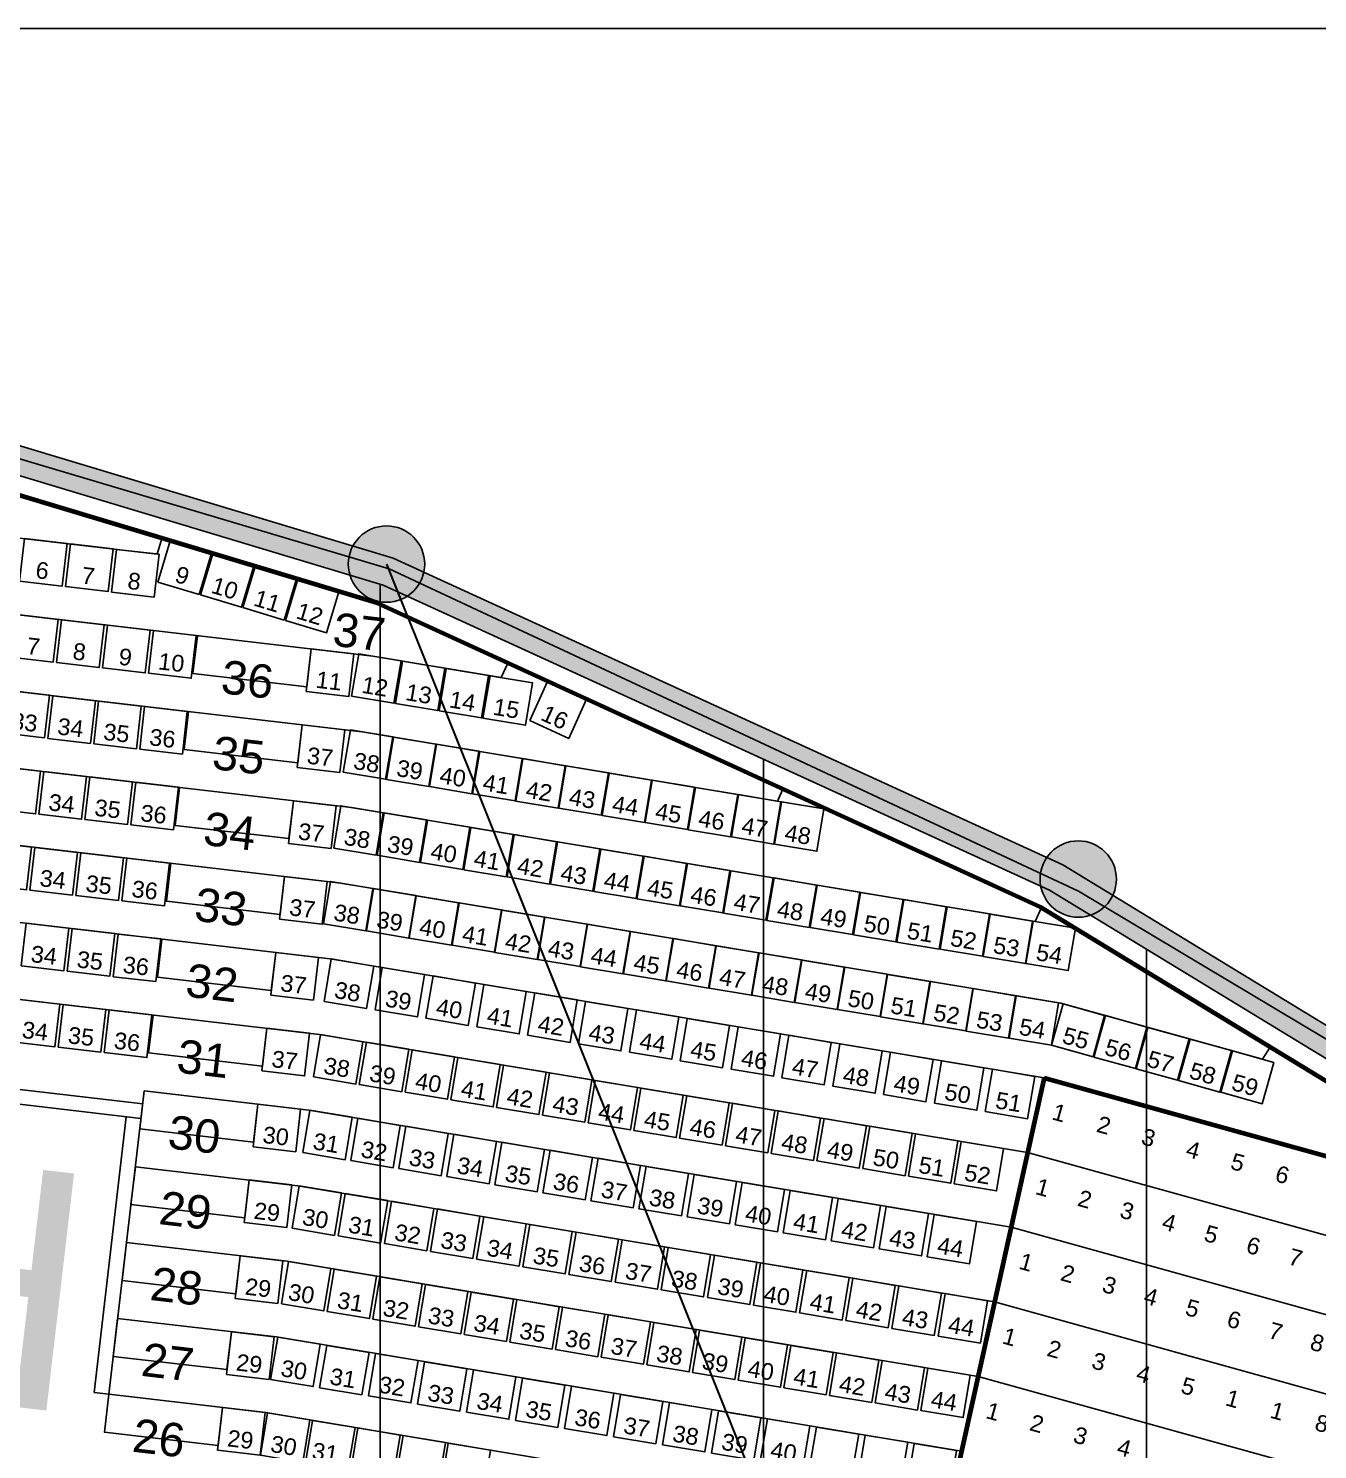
# Model space of a CAD drawing. Header units: millimetres. Extents: x -76108 to 202332, y 27411 to 140378.
# Drawn here: x 133137 to 146641, y 125492 to 140378 of the extents above; entities that cross this region are included whole.
import ezdxf
from ezdxf.enums import TextEntityAlignment as Align

# ---------------------------------------------------------------- set-up
doc = ezdxf.new("R2010")
doc.units = ezdxf.units.MM
doc.header["$LTSCALE"] = 100
doc.layers.get('0').update_dxf_attribs({"linetype": 'CONTINUOUS'})
for name, color, linetype in [('_insida yttervägg arena', 6, 'CONTINUOUS'), ('A-3312-EA-', 7, 'CONTINUOUS'), ('A-3312-FYLL', 7, 'CONTINUOUS'), ('A-3320-EA-', 3, 'CONTINUOUS'), ('A-3320-FYLL', 3, 'CONTINUOUS'), ('G-STOLAR_TELE_2', 3, 'CONTINUOUS'), ('H-RADER', 252, 'CONTINUOUS'), ('H-RADNUMMER', 4, 'CONTINUOUS'), ('H-STOLAR', 1, 'CONTINUOUS'), ('H-STOLNUMMER', 7, 'CONTINUOUS'), ('H-TRAPPA', 254, 'CONTINUOUS'), ('J-RADER', 252, 'CONTINUOUS'), ('J-STOLNUMMER', 7, 'CONTINUOUS'), ('LINOR_HÄNG', 40, 'CONTINUOUS'), ('SEKTIONS_NR', 4, 'CONTINUOUS')]:
    doc.layers.add(name, color=color, linetype=linetype)
doc.layers.add('SEKTIONER', color=4, linetype='CONTINUOUS', lineweight=70)
doc.layers.add('SIDEDROP', color=7, linetype='CONTINUOUS', lineweight=30)
doc.styles.add('ARIAL', font='arial.ttf')

# ---------------------------------------------------------------- blocks, each defined once
blk = doc.blocks.new('*U45')
at = {"layer": 'G-STOLAR_TELE_2'}
blk.add_circle((0, 0), 400, dxfattribs=at)
blk = doc.blocks.new('*U46')
at = {"layer": 'G-STOLAR_TELE_2'}
blk.add_circle((0, 0), 400, dxfattribs=at)

msp = doc.modelspace()

# ---------------------------------------------------------------- hatches: boundary and pattern name
at = {"layer": 'A-3312-FYLL'}
msp.add_hatch(color=256, dxfattribs=at).paths.add_polyline_path([(122475.6, 138108.9), (118752.6, 138108.9), (115029.6, 138108.9), (107672.7, 136974.1), (100547, 134829), (93531.7, 131615.3), (86845.2, 127542.4), (80332, 122511.2), (76121.3, 118536.8), (76355.9, 118345.7), (80475.7, 122234.3), (87014.8, 127294.4), (93672.7, 131349.9), (100653.2, 134547.7), (107739.1, 136680.8), (107924.6, 136709.4), (115052.6, 137808.9), (118752.6, 137808.9), (122452.6, 137808.9), (129766.1, 136680.8), (136852, 134547.7), (143832.5, 131349.9), (150490.4, 127294.4), (157029.5, 122234.3), (161149.3, 118345.7), (161383.9, 118536.8), (157173.2, 122511.2), (150660, 127542.4), (143973.5, 131615.3), (136958.2, 134829), (129832.5, 136974.1)])
at = {"layer": 'A-3320-FYLL'}
for points in [[(137287.4, 134767, 1), (136487.4, 134767, 1)], [(144533.9, 131467.7, 1), (143733.9, 131467.7, 1)]]:
    msp.add_hatch(color=256, dxfattribs=at).paths.add_polyline_path(points)

# ---------------------------------------------------------------- linework, layer by layer
at = {"color": 9}
msp.add_lwpolyline([(42980, 27411), (202332, 27411), (202332, 140378), (42980, 140378)], close=True, dxfattribs=at)
at = {"layer": '_insida yttervägg arena', "color": 9}
msp.add_lwpolyline([(74557, 113491), (77541.2, 117380.2), (76272.7, 118453.5), (80813.5, 122711.6), (86959.7, 127411.5), (93832, 131612.2), (100713.1, 134688.2), (107535.6, 136865.9), (114968.5, 137946.5), (122659.7, 137967.8), (130049.6, 136760.8), (136914.6, 134715.8), (144135, 131340.6), (150884.1, 127310.9)], dxfattribs=at)
at = {"layer": 'A-3312-EA-'}
for p, q in [((129832.5, 136974.1), (136958.2, 134829)), ((136852, 134547.7), (129766.1, 136680.8)), ((136958.2, 134829), (143973.5, 131615.3)), ((143832.5, 131349.9), (136852, 134547.7)), ((143973.5, 131615.3), (150660.7, 127541.9)), ((150490.4, 127294.4), (143832.5, 131349.9))]:
    msp.add_line(p, q, dxfattribs=at)
at = {"layer": 'H-RADER'}
for p, q in [((129721.8, 136485.2), (136781.2, 134360.1)), ((134483.6, 134871.8), (129830.7, 135415.1)), ((134483.6, 134871.8), (134533.2, 135036.8)), ((136746.1, 133802.2), (129759.8, 134617.9)), ((136633.8, 133009.9), (129688.8, 133820.8)), ((136521.5, 132217.5), (129617.8, 133023.6)), ((140982.6, 132284.3), (136633.8, 133009.9)), ((136409.2, 131425.2), (129546.9, 132226.5)), ((136296.9, 130632.9), (129475.9, 131429.3)), ((143747.7, 131168.8), (150377.3, 127129.1)), ((136184.6, 129840.6), (129404.9, 130632.2)), ((148496.3, 128075.5), (143776.7, 129384.9)), ((136072.4, 129048.2), (134349.4, 129249.4)), ((143430.2, 127820.6), (136072.4, 129048.2)), ((135960.1, 128255.9), (134256.6, 128454.8)), ((135847.8, 127463.6), (134163.8, 127660.2)), ((135735.5, 126671.3), (134071.1, 126865.6)), ((142910.4, 125474.2), (135735.5, 126671.3)), ((135623.2, 125878.9), (133978.3, 126071)), ((142737.2, 124692), (135623.2, 125878.9))]:
    msp.add_line(p, q, dxfattribs=at)
at = {"layer": 'H-RADER', "color": 9}
for p, q in [((136781.2, 134360.1), (143747.7, 131168.8)), ((138089.9, 133578), (136746.1, 133802.2)), ((138089.9, 133578), (138159, 133729)), ((140982.6, 132284.3), (141039.9, 132409.2)), ((143680.9, 131023), (136521.5, 132217.5)), ((143949.9, 130167.1), (136409.2, 131425.2)), ((143680.9, 131023), (143747.7, 131168.8)), ((143776.7, 129384.9), (136296.9, 130632.9)), ((146064.5, 129580.4), (143949.9, 130167.1)), ((143603.4, 128602.8), (136184.6, 129840.6)), ((146064.5, 129580.4), (146142.6, 129708.6)), ((143256.9, 127038.5), (135960.1, 128255.9)), ((143083.7, 126256.3), (135847.8, 127463.6))]:
    msp.add_line(p, q, dxfattribs=at)
at = {"layer": 'H-STOLAR'}
for points in [[(133042.3, 134587), (133489.3, 134534.8), (133541.4, 134981.8), (133094.5, 135034)], [(133524, 134530.8), (133971, 134478.6), (134023.2, 134925.6), (133576.2, 134977.7)], [(134005.7, 134474.5), (134452.7, 134422.3), (134504.9, 134869.3), (134057.9, 134921.5)], [(134493.2, 134579), (134924.1, 134449.2), (135053.8, 134880.1), (134622.9, 135009.9)], [(134938.4, 134444.9), (135369.3, 134315.2), (135499, 134746.1), (135068.1, 134875.8)], [(135383.7, 134310.9), (135814.6, 134181.2), (135944.3, 134612.1), (135513.4, 134741.8)], [(135828.9, 134176.8), (136259.8, 134047.1), (136389.6, 134478), (135958.7, 134607.7)], [(132949.5, 133792.4), (133396.5, 133740.2), (133448.7, 134187.2), (133001.7, 134239.4)], [(133431.2, 133736.2), (133878.2, 133684), (133930.4, 134131), (133483.4, 134183.1)], [(133913, 133679.9), (134359.9, 133627.7), (134412.1, 134074.7), (133965.2, 134126.9)], [(134394.7, 133623.7), (134841.7, 133571.5), (134893.8, 134018.5), (134446.9, 134070.6)], [(136045.8, 133430.9), (136492.8, 133378.7), (136545, 133825.7), (136098, 133877.9)], [(136522.2, 133383.3), (136966, 133309.3), (137040.1, 133753.1), (136596.2, 133827.2)], [(136980.8, 133306.8), (137424.7, 133232.7), (137498.7, 133676.6), (137054.9, 133750.7)], [(137439.5, 133230.3), (137883.3, 133156.2), (137957.4, 133600.1), (137513.5, 133674.1)], [(137898.1, 133153.7), (138342, 133079.7), (138416.1, 133523.6), (137972.2, 133597.6)], [(138387.7, 133129.2), (138796.9, 132941.8), (138984.3, 133350.9), (138575.2, 133538.3)], [(132856.7, 132997.8), (133303.7, 132945.6), (133355.9, 133392.6), (132908.9, 133444.8)], [(133338.5, 132941.6), (133785.4, 132889.4), (133837.6, 133336.4), (133390.6, 133388.5)], [(133820.2, 132885.3), (134267.1, 132833.1), (134319.3, 133280.1), (133872.4, 133332.3)], [(134301.9, 132829.1), (134748.9, 132776.9), (134801.1, 133223.9), (134354.1, 133276)], [(135953, 132636.3), (136400, 132584.1), (136452.2, 133031.1), (136005.2, 133083.3)], [(136434.7, 132586.9), (136878.6, 132512.8), (136952.6, 132956.7), (136508.8, 133030.7)], [(136886.5, 132511.5), (137330.3, 132437.4), (137404.4, 132881.3), (136960.5, 132955.3)], [(137338.2, 132436.1), (137782.1, 132362.1), (137856.2, 132805.9), (137412.3, 132880)], [(137790, 132360.7), (138233.9, 132286.7), (138307.9, 132730.5), (137864, 132804.6)], [(132763.9, 132203.2), (133210.9, 132151), (133263.1, 132598), (132816.1, 132650.2)], [(138241.7, 132285.4), (138685.6, 132211.3), (138759.7, 132655.2), (138315.8, 132729.2)], [(133245.7, 132147), (133692.6, 132094.8), (133744.8, 132541.8), (133297.9, 132593.9)], [(133727.4, 132090.7), (134174.4, 132038.5), (134226.6, 132485.5), (133779.6, 132537.7)], [(139145.3, 132134.6), (139589.1, 132060.6), (139663.2, 132504.4), (139219.3, 132578.5)], [(139597, 132059.2), (140040.9, 131985.2), (140114.9, 132429.1), (139671.1, 132503.1)], [(134209.1, 132034.5), (134656.1, 131982.3), (134708.3, 132429.3), (134261.3, 132481.4)], [(140048.8, 131983.9), (140492.6, 131909.8), (140566.7, 132353.7), (140122.8, 132427.7)], [(140500.5, 131908.5), (140944.4, 131834.4), (141018.4, 132278.3), (140574.6, 132352.4)], [(135860.2, 131841.7), (136307.2, 131789.5), (136359.4, 132236.5), (135912.4, 132288.7)], [(136335.5, 131792.3), (136779.4, 131718.3), (136853.4, 132162.2), (136409.6, 132236.2)], [(140952.3, 131833.1), (141396.1, 131759.1), (141470.2, 132202.9), (141026.3, 132277)], [(136789.2, 131716.6), (137233.1, 131642.6), (137307.2, 132086.5), (136863.3, 132160.5)], [(137243, 131640.9), (137686.8, 131566.9), (137760.9, 132010.8), (137317, 132084.8)], [(137696.7, 131565.2), (138140.6, 131491.2), (138214.6, 131935), (137770.8, 132009.1)], [(138150.4, 131489.5), (138594.3, 131415.5), (138668.3, 131859.3), (138224.5, 131933.4)], [(132671.2, 131408.6), (133118.1, 131356.4), (133170.3, 131803.4), (132723.4, 131855.6)], [(133152.9, 131352.4), (133599.9, 131300.2), (133652, 131747.2), (133205.1, 131799.3)], [(133634.6, 131296.1), (134081.6, 131243.9), (134133.8, 131690.9), (133686.8, 131743.1)], [(139057.9, 131338.1), (139501.8, 131264.1), (139575.8, 131707.9), (139131.9, 131782)], [(134116.3, 131239.9), (134563.3, 131187.7), (134615.5, 131634.7), (134168.5, 131686.8)], [(139511.6, 131262.4), (139955.5, 131188.4), (140029.5, 131632.2), (139585.7, 131706.3)], [(139965.3, 131186.7), (140409.2, 131112.7), (140483.3, 131556.5), (140039.4, 131630.6)], [(135767.5, 131047.1), (136214.4, 130994.9), (136266.6, 131441.9), (135819.6, 131494.1)], [(140419.1, 131111), (140862.9, 131037), (140937, 131480.8), (140493.1, 131554.9)], [(140872.8, 131035.3), (141316.7, 130961.3), (141390.7, 131405.1), (140946.9, 131479.2)], [(136227.8, 130999.2), (136671.7, 130925.2), (136745.8, 131369.1), (136301.9, 131443.1)], [(136676.6, 130924.4), (137120.5, 130850.3), (137194.6, 131294.2), (136750.7, 131368.2)], [(141326.5, 130959.6), (141770.4, 130885.6), (141844.4, 131329.4), (141400.6, 131403.5)], [(141780.3, 130883.9), (142224.1, 130809.9), (142298.2, 131253.7), (141854.3, 131327.8)], [(137125.4, 130849.5), (137569.3, 130775.4), (137643.4, 131219.3), (137199.5, 131293.4)], [(137574.2, 130774.6), (138018.1, 130700.6), (138092.2, 131144.4), (137648.3, 131218.5)], [(142234, 130808.2), (142677.8, 130734.2), (142751.9, 131178), (142308, 131252.1)], [(142687.7, 130732.5), (143131.6, 130658.5), (143205.6, 131102.3), (142761.8, 131176.4)], [(133060.1, 130557.8), (133507.1, 130505.6), (133559.3, 130952.5), (133112.3, 131004.7)], [(138023, 130699.7), (138466.9, 130625.7), (138541, 131069.5), (138097.1, 131143.6)], [(138471.8, 130624.9), (138915.7, 130550.8), (138989.8, 130994.7), (138545.9, 131068.7)], [(143137.4, 130657.5), (143581.2, 130583.5), (143655.3, 131027.3), (143211.4, 131101.4)], [(133541.8, 130501.5), (133988.8, 130449.3), (134041, 130896.3), (133594, 130948.5)], [(134023.6, 130445.3), (134470.5, 130393.1), (134522.7, 130840.1), (134075.8, 130892.2)], [(138920.6, 130550), (139364.5, 130475.9), (139438.5, 130919.8), (138994.7, 130993.8)], [(139369.4, 130475.1), (139813.3, 130401), (139887.3, 130844.9), (139443.5, 130919)], [(139818.2, 130400.2), (140262.1, 130326.2), (140336.1, 130770), (139892.3, 130844.1)], [(140267, 130325.3), (140710.9, 130251.3), (140784.9, 130695.2), (140341.1, 130769.2)], [(135674.7, 130252.5), (136121.6, 130200.3), (136173.8, 130647.3), (135726.9, 130699.4)], [(136235.6, 130186.9), (136679.4, 130112.8), (136753.5, 130556.7), (136309.6, 130630.8)], [(140715.8, 130250.5), (141159.7, 130176.4), (141233.7, 130620.3), (140789.9, 130694.3)], [(141164.6, 130175.6), (141608.5, 130101.5), (141682.5, 130545.4), (141238.7, 130619.5)], [(136768.2, 130098), (137212.1, 130024), (137286.1, 130467.8), (136842.3, 130541.9)], [(137300.9, 130009.2), (137744.7, 129935.1), (137818.8, 130379), (137374.9, 130453)], [(141613.4, 130100.7), (142057.3, 130026.7), (142131.3, 130470.5), (141687.5, 130544.6)], [(142062.2, 130025.8), (142506.1, 129951.8), (142580.1, 130395.6), (142136.3, 130469.7)], [(137833.5, 129920.3), (138277.4, 129846.2), (138351.4, 130290.1), (137907.5, 130364.2)], [(138366.1, 129831.4), (138810, 129757.4), (138884, 130201.2), (138440.2, 130275.3)], [(142511, 129951), (142954.9, 129876.9), (143028.9, 130320.8), (142585.1, 130394.8)], [(142959.8, 129876.1), (143403.7, 129802), (143477.7, 130245.9), (143033.9, 130319.9)], [(132967.3, 129763.2), (133414.3, 129711), (133466.5, 130157.9), (133019.5, 130210.1)], [(133449.1, 129706.9), (133896, 129654.7), (133948.2, 130101.7), (133501.2, 130153.9)], [(138898.8, 129742.6), (139342.6, 129668.5), (139416.7, 130112.4), (138972.8, 130186.4)], [(143408.6, 129801.2), (143852.5, 129727.1), (143926.5, 130171), (143482.6, 130245.1)], [(133930.8, 129650.7), (134377.7, 129598.5), (134429.9, 130045.5), (133983, 130097.6)], [(139431.4, 129653.7), (139875.3, 129579.6), (139949.3, 130023.5), (139505.5, 130097.6)], [(139964, 129564.8), (140407.9, 129490.8), (140482, 129934.6), (140038.1, 130008.7)], [(135581.9, 129457.9), (136028.9, 129405.7), (136081, 129852.7), (135634.1, 129904.8)], [(136123.3, 129394.6), (136567.2, 129320.5), (136641.2, 129764.4), (136197.3, 129838.4)], [(140496.7, 129476), (140940.5, 129401.9), (141014.6, 129845.8), (140570.7, 129919.8)], [(141029.3, 129387.1), (141473.2, 129313), (141547.2, 129756.9), (141103.4, 129831)], [(136602.7, 129314.6), (137046.5, 129240.5), (137120.6, 129684.4), (136676.7, 129758.5)], [(137082, 129234.6), (137525.9, 129160.6), (137600, 129604.4), (137156.1, 129678.5)], [(141562, 129298.2), (142005.8, 129224.2), (142079.9, 129668), (141636, 129742.1)], [(145628, 129234.5), (146061.6, 129114.2), (146181.9, 129547.8), (145748.3, 129668.1)], [(137561.4, 129154.6), (138005.3, 129080.6), (138079.3, 129524.4), (137635.5, 129598.5)], [(138040.8, 129074.7), (138484.7, 129000.6), (138558.7, 129444.5), (138114.8, 129518.5)], [(142094.6, 129209.4), (142538.5, 129135.3), (142612.5, 129579.2), (142168.6, 129653.2)], [(142627.2, 129120.5), (143071.1, 129046.4), (143145.1, 129490.3), (142701.3, 129564.4)], [(138520.2, 128994.7), (138964, 128920.6), (139038.1, 129364.5), (138594.2, 129438.5)], [(143159.9, 129031.6), (143603.7, 128957.6), (143677.8, 129401.4), (143233.9, 129475.5)], [(138999.5, 128914.7), (139443.4, 128840.6), (139517.5, 129284.5), (139073.6, 129358.6)], [(139478.9, 128834.7), (139922.8, 128760.7), (139996.8, 129204.5), (139553, 129278.6)], [(135489.1, 128663.3), (135936.1, 128611.1), (135988.3, 129058.1), (135541.3, 129110.2)], [(139958.3, 128754.7), (140402.1, 128680.7), (140476.2, 129124.5), (140032.3, 129198.6)], [(140437.7, 128674.8), (140881.5, 128600.7), (140955.6, 129044.6), (140511.7, 129118.6)], [(136011, 128602.3), (136454.9, 128528.2), (136528.9, 128972.1), (136085.1, 129046.1)], [(136514.1, 128518.3), (136957.9, 128444.3), (137032, 128888.1), (136588.1, 128962.2)], [(140917, 128594.8), (141360.9, 128520.7), (141434.9, 128964.6), (140991.1, 129038.6)], [(141396.4, 128514.8), (141840.3, 128440.7), (141914.3, 128884.6), (141470.5, 128958.7)], [(137017.1, 128434.4), (137461, 128360.3), (137535, 128804.2), (137091.2, 128878.3)], [(137520.1, 128350.5), (137964, 128276.4), (138038.1, 128720.3), (137594.2, 128794.3)], [(141875.8, 128434.8), (142319.6, 128360.8), (142393.7, 128804.6), (141949.8, 128878.7)], [(142355.2, 128354.8), (142799, 128280.8), (142873.1, 128724.6), (142429.2, 128798.7)], [(138023.2, 128266.5), (138467.1, 128192.5), (138541.1, 128636.3), (138097.2, 128710.4)], [(138526.2, 128182.6), (138970.1, 128108.6), (139044.2, 128552.4), (138600.3, 128626.5)], [(142834.5, 128274.9), (143278.4, 128200.8), (143352.4, 128644.7), (142908.6, 128718.7)], [(139029.3, 128098.7), (139473.1, 128024.6), (139547.2, 128468.5), (139103.3, 128542.5)], [(139532.3, 128014.7), (139976.2, 127940.7), (140050.3, 128384.6), (139606.4, 128458.6)], [(140035.4, 127930.8), (140479.2, 127856.8), (140553.3, 128300.6), (140109.4, 128374.7)], [(135396.3, 127868.7), (135843.3, 127816.5), (135895.5, 128263.5), (135448.5, 128315.6)], [(135898.7, 127809.9), (136342.6, 127735.9), (136416.6, 128179.7), (135972.8, 128253.8)], [(136382, 127729.3), (136825.9, 127655.2), (136900, 128099.1), (136456.1, 128173.2)], [(140538.4, 127846.9), (140982.3, 127772.8), (141056.3, 128216.7), (140612.5, 128290.8)], [(141041.5, 127763), (141485.3, 127688.9), (141559.4, 128132.8), (141115.5, 128206.8)], [(136865.4, 127648.7), (137309.2, 127574.6), (137383.3, 128018.5), (136939.4, 128092.5)], [(141544.5, 127679), (141988.4, 127605), (142062.4, 128048.8), (141618.6, 128122.9)], [(142047.6, 127595.1), (142491.4, 127521), (142565.5, 127964.9), (142121.6, 128039)], [(137348.7, 127568), (137792.5, 127494), (137866.6, 127937.8), (137422.7, 128011.9)], [(137832, 127487.4), (138275.9, 127413.3), (138349.9, 127857.2), (137906.1, 127931.2)], [(142550.6, 127511.2), (142994.5, 127437.1), (143068.5, 127881), (142624.7, 127955)], [(138315.3, 127406.7), (138759.2, 127332.7), (138833.2, 127776.5), (138389.4, 127850.6)], [(138798.6, 127326.1), (139242.5, 127252), (139316.6, 127695.9), (138872.7, 127770)], [(139282, 127245.5), (139725.8, 127171.4), (139799.9, 127615.3), (139356, 127689.3)], [(139765.3, 127164.8), (140209.1, 127090.8), (140283.2, 127534.6), (139839.3, 127608.7)], [(135303.5, 127074.1), (135750.5, 127021.9), (135802.7, 127468.9), (135355.7, 127521)], [(135786.4, 127017.6), (136230.3, 126943.6), (136304.4, 127387.4), (135860.5, 127461.5)], [(140248.6, 127084.2), (140692.5, 127010.1), (140766.5, 127454), (140322.6, 127528.1)], [(140731.9, 127003.5), (141175.8, 126929.5), (141249.8, 127373.4), (140806, 127447.4)], [(136264.8, 126937.8), (136708.7, 126863.7), (136782.7, 127307.6), (136338.9, 127381.7)], [(136743.2, 126858), (137187.1, 126783.9), (137261.1, 127227.8), (136817.3, 127301.8)], [(141215.2, 126922.9), (141659.1, 126848.9), (141733.2, 127292.7), (141289.3, 127366.8)], [(141698.6, 126842.3), (142142.4, 126768.2), (142216.5, 127212.1), (141772.6, 127286.1)], [(137221.6, 126778.2), (137665.5, 126704.1), (137739.5, 127148), (137295.7, 127222)], [(137700, 126698.3), (138143.8, 126624.3), (138217.9, 127068.2), (137774, 127142.2)], [(142181.9, 126761.6), (142625.7, 126687.6), (142699.8, 127131.4), (142255.9, 127205.5)], [(138178.4, 126618.5), (138622.2, 126544.5), (138696.3, 126988.3), (138252.4, 127062.4)], [(138656.8, 126538.7), (139100.6, 126464.7), (139174.7, 126908.5), (138730.8, 126982.6)], [(142665.2, 126681), (143109.1, 126606.9), (143183.1, 127050.8), (142739.2, 127124.9)], [(139135.1, 126458.9), (139579, 126384.8), (139653.1, 126828.7), (139209.2, 126902.8)], [(135210.8, 126279.5), (135657.7, 126227.3), (135709.9, 126674.3), (135263, 126726.4)], [(139613.5, 126379.1), (140057.4, 126305), (140131.5, 126748.9), (139687.6, 126822.9)], [(140091.9, 126299.3), (140535.8, 126225.2), (140609.8, 126669.1), (140166, 126743.1)], [(135674.1, 126225.3), (136118, 126151.2), (136192.1, 126595.1), (135748.2, 126669.1)], [(136187.1, 126139.7), (136630.9, 126065.7), (136705, 126509.5), (136261.1, 126583.6)], [(140570.3, 126219.5), (141014.2, 126145.4), (141088.2, 126589.3), (140644.4, 126663.3)], [(141048.7, 126139.6), (141492.6, 126065.6), (141566.6, 126509.4), (141122.8, 126583.5)], [(136700, 126054.1), (137143.8, 125980.1), (137217.9, 126423.9), (136774, 126498)], [(137212.9, 125968.6), (137656.7, 125894.5), (137730.8, 126338.4), (137286.9, 126412.4)], [(141527.1, 126059.8), (141970.9, 125985.8), (142045, 126429.6), (141601.1, 126503.7)], [(142005.5, 125980), (142449.3, 125906), (142523.4, 126349.8), (142079.5, 126423.9)], [(137725.8, 125883), (138169.7, 125808.9), (138243.7, 126252.8), (137799.8, 126326.8)], [(138238.7, 125797.4), (138682.6, 125723.4), (138756.6, 126167.2), (138312.8, 126241.3)], [(142483.9, 125900.2), (142927.7, 125826.1), (143001.8, 126270), (142557.9, 126344.1)], [(138751.6, 125711.8), (139195.5, 125637.8), (139269.5, 126081.6), (138825.7, 126155.7)], [(139264.5, 125626.3), (139708.4, 125552.2), (139782.4, 125996.1), (139338.6, 126070.1)], [(139777.4, 125540.7), (140221.3, 125466.6), (140295.4, 125910.5), (139851.5, 125984.5)], [(135118, 125484.9), (135564.9, 125432.7), (135617.1, 125879.7), (135170.2, 125931.8)], [(135566.5, 125432.2), (136010.3, 125358.1), (136084.4, 125802), (135640.5, 125876.1)], [(136039.9, 125353.2), (136483.8, 125279.1), (136557.9, 125723), (136114, 125797.1)], [(140290.3, 125455.1), (140734.2, 125381), (140808.3, 125824.9), (140364.4, 125899)], [(140803.3, 125369.5), (141247.1, 125295.5), (141321.2, 125739.3), (140877.3, 125813.4)], [(136513.4, 125274.2), (136957.3, 125200.1), (137031.3, 125644), (136587.4, 125718.1)], [(141316.2, 125284), (141760, 125209.9), (141834.1, 125653.8), (141390.2, 125727.8)], [(141829.1, 125198.4), (142272.9, 125124.3), (142347, 125568.2), (141903.1, 125642.2)], [(136986.8, 125195.2), (137430.7, 125121.2), (137504.8, 125565), (137060.9, 125639.1)], [(137460.3, 125116.2), (137904.2, 125042.2), (137978.2, 125486), (137534.4, 125560.1)], [(142342, 125112.8), (142785.8, 125038.7), (142859.9, 125482.6), (142416, 125556.7)]]:
    msp.add_lwpolyline(points, close=True, dxfattribs=at)
at = {"layer": 'H-STOLAR', "color": 9}
for points in [[(138693.5, 132210), (139137.4, 132135.9), (139211.4, 132579.8), (138767.6, 132653.9)], [(138604.2, 131413.8), (139048, 131339.8), (139122.1, 131783.6), (138678.2, 131857.7)], [(143585.8, 130582.7), (144029.7, 130508.6), (144103.7, 130952.5), (143659.9, 131026.6)], [(143855, 129726.4), (144288.6, 129606.1), (144408.9, 130039.8), (143975.3, 130160.1)], [(144298.2, 129603.5), (144731.9, 129483.2), (144852.2, 129916.8), (144418.6, 130037.1)], [(144741.5, 129480.5), (145175.1, 129360.2), (145295.4, 129793.8), (144861.8, 129914.1)], [(145184.8, 129357.5), (145618.4, 129237.2), (145738.7, 129670.8), (145305.1, 129791.1)]]:
    msp.add_lwpolyline(points, close=True, dxfattribs=at)
at = {"layer": 'H-TRAPPA'}
for p, q in [((134333.6, 129114.2), (130971.8, 129506.7)), ((134315.6, 128960.2), (130953.8, 129352.7)), ((134349.4, 129249.4), (133978.3, 126071)), ((134161.7, 128978.2), (133824.3, 126089)), ((133978.3, 126071), (133824.3, 126089))]:
    msp.add_line(p, q, dxfattribs=at)
for points in [[(136098, 133877.9), (136051.6, 133480.6), (134859.7, 133619.7), (134906.1, 134017)], [(136005.2, 133083.3), (135958.8, 132686), (134766.9, 132825.1), (134813.3, 133222.4)], [(135912.4, 132288.7), (135866, 131891.4), (134674.1, 132030.5), (134720.5, 132427.8)], [(135819.6, 131494.1), (135773.3, 131096.8), (134581.4, 131235.9), (134627.7, 131633.2)], [(135726.9, 130699.4), (135680.5, 130302.1), (134488.6, 130441.3), (134535, 130838.6)], [(135634.1, 129904.8), (135587.7, 129507.5), (134395.8, 129646.7), (134442.2, 130044)], [(135541.3, 129110.2), (135494.9, 128712.9), (134303, 128852.1), (134349.4, 129249.4)], [(135448.5, 128315.6), (135402.1, 127918.3), (134210.2, 128057.5), (134256.6, 128454.8)], [(135355.7, 127521), (135309.3, 127123.7), (134117.4, 127262.9), (134163.8, 127660.2)], [(135263, 126726.4), (135216.6, 126329.1), (134024.7, 126468.3), (134071.1, 126865.6)], [(135170.2, 125931.8), (135123.8, 125534.5), (133931.9, 125673.7), (133978.3, 126071)]]:
    msp.add_lwpolyline(points, dxfattribs=at)
at = {"layer": 'J-RADER'}
for p, q in [((150546.9, 126676.4), (143603.4, 128602.8)), ((150283.9, 125919.1), (143430.2, 127820.6)), ((150020.8, 125161.9), (143256.9, 127038.5)), ((149757.8, 124404.7), (143083.7, 126256.3))]:
    msp.add_line(p, q, dxfattribs=at)
at = {"layer": 'LINOR_HÄNG'}
for p, q in [((136820.1, 134557.3), (136820.1, 33642.7)), ((140835.1, 132723), (140835.1, 35477)), ((144850.1, 130730.1), (144850.1, 37469.9))]:
    msp.add_line(p, q, dxfattribs=at)
at = {"layer": 'SEKTIONER', "color": 9}
msp.add_line((143776.7, 129384.9), (138990.8, 107777.9), dxfattribs=at)
at = {"layer": 'SEKTIONER'}
msp.add_line((143776.7, 129384.9), (149097.3, 127908.8), dxfattribs=at)
msp.add_lwpolyline([(160992.9, 118218.3), (156933.6, 122049.8), (150377.3, 127129.1), (143738.6, 131173), (136781.2, 134360.1), (129721.8, 136485.2), (129659.1, 136494.9)], dxfattribs=at)
at = {"layer": 'SIDEDROP'}
msp.add_line((136887.4, 134767), (167303.6, 58868.5), dxfattribs=at)

# ---------------------------------------------------------------- block references
at = {"layer": 'A-3320-EA-'}
for name, p in [('*U45', (136887.4, 134767)), ('*U46', (144133.9, 131467.7))]:
    msp.add_blockref(name, p, dxfattribs=at)

# ---------------------------------------------------------------- texts
at = {"layer": 'H-RADNUMMER', "style": 'ARIAL'}
for s, p in [('37', (136312, 133914.2)), ('36', (135141.6, 133417.1)), ('35', (135048.9, 132622.5)), ('34', (134956.1, 131827.9)), ('33', (134863.3, 131033.3)), ('32', (134770.5, 130238.7)), ('31', (134677.7, 129444.1)), ('30', (134585, 128649.5)), ('29', (134492.2, 127854.9)), ('28', (134399.4, 127060.3)), ('27', (134306.6, 126265.7)), ('26', (134213.8, 125471.1))]:
    msp.add_text(s, height=350, rotation=353.34001, dxfattribs=at).set_placement(p)
at = {"layer": 'H-STOLNUMMER', "style": 'ARIAL'}
for s, rotation, p in [('6', 353.34001, (133265.8, 134560.9)), ('7', 353.34001, (133747.5, 134504.7)), ('9', 343.24634, (134708.6, 134514.1)), ('8', 353.34001, (134229.2, 134448.4)), ('10', 343.24634, (135153.9, 134380.1)), ('11', 343.24634, (135599.1, 134246)), ('12', 343.24634, (136044.4, 134112)), ('7', 353.34001, (133173, 133766.3)), ('8', 353.34001, (133654.7, 133710.1)), ('9', 353.34001, (134136.4, 133653.8)), ('10', 353.34001, (134618.2, 133597.6)), ('11', 353.34001, (136269.3, 133404.8)), ('12', 350.52788, (136744.1, 133346.3)), ('13', 350.52788, (137202.8, 133269.8)), ('14', 350.52788, (137661.4, 133193.2)), ('15', 350.52788, (138120.1, 133116.7)), ('16', 335.38778, (138592.3, 133035.5)), ('33', 353.34001, (133080.2, 132971.7)), ('34', 353.34001, (133561.9, 132915.5)), ('35', 353.34001, (134043.7, 132859.2)), ('36', 353.34001, (134525.4, 132803)), ('37', 353.34001, (136176.5, 132610.2)), ('38', 350.52788, (136656.7, 132549.8)), ('39', 350.52788, (137108.4, 132474.5)), ('40', 350.52788, (137560.2, 132399.1)), ('41', 350.52788, (138011.9, 132323.7)), ('34', 353.34001, (133469.2, 132120.9)), ('42', 350.52788, (138463.7, 132248.3)), ('43', 350.52788, (138915.4, 132173)), ('35', 353.34001, (133950.9, 132064.6)), ('36', 353.34001, (134432.6, 132008.4)), ('44', 350.52788, (139367.2, 132097.6)), ('45', 350.52788, (139818.9, 132022.2)), ('37', 353.34001, (136083.7, 131815.6)), ('46', 350.52788, (140270.7, 131946.8)), ('47', 350.52788, (140722.5, 131871.5)), ('38', 350.52788, (136557.4, 131755.3)), ('39', 350.52788, (137011.2, 131679.6)), ('48', 350.52788, (141174.2, 131796.1)), ('40', 350.52788, (137464.9, 131603.9)), ('41', 350.52788, (137918.6, 131528.2)), ('42', 350.52788, (138372.4, 131452.5)), ('43', 350.52788, (138826.1, 131376.8)), ('34', 353.34001, (133376.4, 131326.3)), ('35', 353.34001, (133858.1, 131270)), ('36', 353.34001, (134339.8, 131213.8)), ('44', 350.52788, (139279.8, 131301.1)), ('45', 350.52788, (139733.5, 131225.4)), ('46', 350.52788, (140187.3, 131149.7)), ('47', 350.52788, (140641, 131074)), ('37', 353.34001, (135990.9, 131021)), ('38', 350.52788, (136449.8, 130962.2)), ('48', 350.52788, (141094.7, 130998.3)), ('49', 350.52788, (141548.5, 130922.6)), ('39', 350.52788, (136898.6, 130887.3)), ('40', 350.52788, (137347.4, 130812.5)), ('50', 350.52788, (142002.2, 130846.9)), ('51', 350.52788, (142455.9, 130771.2)), ('41', 350.52788, (137796.2, 130737.6)), ('42', 350.52788, (138245, 130662.7)), ('52', 350.52788, (142909.6, 130695.5)), ('53', 350.52788, (143359.3, 130620.5)), ('34', 353.34001, (133283.6, 130531.7)), ('35', 353.34001, (133765.3, 130475.4)), ('43', 350.52788, (138693.8, 130587.8)), ('44', 350.52788, (139142.6, 130513)), ('36', 353.34001, (134247, 130419.2)), ('45', 350.52788, (139591.4, 130438.1)), ('46', 350.52788, (140040.2, 130363.2)), ('37', 353.34001, (135898.2, 130226.4)), ('47', 350.52788, (140488.9, 130288.3)), ('48', 350.52788, (140937.7, 130213.4)), ('38', 350.52788, (136457.5, 130149.9)), ('39', 350.52788, (136990.1, 130061)), ('49', 350.52788, (141386.5, 130138.6)), ('50', 350.52788, (141835.3, 130063.7)), ('40', 350.52788, (137522.8, 129972.1)), ('41', 350.52788, (138055.4, 129883.3)), ('51', 350.52788, (142284.1, 129988.8)), ('52', 350.52788, (142732.9, 129913.9)), ('34', 353.34001, (133190.8, 129737.1)), ('42', 350.52788, (138588.1, 129794.4)), ('53', 350.52788, (143181.7, 129839)), ('54', 350.52788, (143630.5, 129764.2)), ('35', 353.34001, (133672.5, 129680.8)), ('36', 353.34001, (134154.3, 129624.6)), ('43', 350.52788, (139120.7, 129705.5)), ('44', 350.52788, (139653.3, 129616.7)), ('37', 353.34001, (135805.4, 129431.8)), ('45', 350.52788, (140186, 129527.8)), ('46', 350.52788, (140718.6, 129438.9)), ('38', 350.52788, (136345.2, 129357.6)), ('39', 350.52788, (136824.6, 129277.6)), ('47', 350.52788, (141251.2, 129350.1)), ('40', 350.52788, (137304, 129197.6)), ('48', 350.52788, (141783.9, 129261.2)), ('49', 350.52788, (142316.5, 129172.3)), ('41', 350.52788, (137783.3, 129117.6)), ('42', 350.52788, (138262.7, 129037.6)), ('50', 350.52788, (142849.2, 129083.5)), ('51', 350.52788, (143381.8, 128994.6)), ('43', 350.52788, (138742.1, 128957.7)), ('44', 350.52788, (139221.5, 128877.7)), ('45', 350.52788, (139700.8, 128797.7)), ('46', 350.52788, (140180.2, 128717.7)), ('30', 353.34001, (135712.6, 128637.2)), ('31', 350.52788, (136232.9, 128565.2)), ('47', 350.52788, (140659.6, 128637.7)), ('48', 350.52788, (141139, 128557.8)), ('32', 350.52788, (136736, 128481.3)), ('33', 350.52788, (137239, 128397.4)), ('49', 350.52788, (141618.3, 128477.8)), ('50', 350.52788, (142097.7, 128397.8)), ('34', 350.52788, (137742.1, 128313.4)), ('35', 350.52788, (138245.1, 128229.5)), ('51', 350.52788, (142577.1, 128317.8)), ('52', 350.52788, (143056.5, 128237.8)), ('36', 350.52788, (138748.2, 128145.6)), ('37', 350.52788, (139251.2, 128061.6)), ('38', 350.52788, (139754.3, 127977.7)), ('29', 353.34001, (135619.8, 127842.6)), ('39', 350.52788, (140257.3, 127893.8)), ('40', 350.52788, (140760.4, 127809.9)), ('30', 350.52788, (136120.7, 127772.9)), ('31', 350.52788, (136604, 127692.3)), ('41', 350.52788, (141263.4, 127725.9)), ('42', 350.52788, (141766.5, 127642)), ('32', 350.52788, (137087.3, 127611.6)), ('33', 350.52788, (137570.6, 127531)), ('43', 350.52788, (142269.5, 127558.1)), ('34', 350.52788, (138053.9, 127450.3)), ('35', 350.52788, (138537.2, 127369.7)), ('44', 350.52788, (142772.5, 127474.1)), ('36', 350.52788, (139020.6, 127289.1)), ('37', 350.52788, (139503.9, 127208.4)), ('29', 353.34001, (135527, 127048)), ('38', 350.52788, (139987.2, 127127.8)), ('39', 350.52788, (140470.5, 127047.2)), ('30', 350.52788, (135973.8, 126986.3)), ('31', 350.52788, (136486.8, 126900.8)), ('40', 350.52788, (140953.8, 126966.5)), ('32', 350.52788, (136965.1, 126820.9)), ('33', 350.52788, (137438.6, 126742)), ('41', 350.52788, (141437.2, 126885.9)), ('42', 350.52788, (141920.5, 126805.2)), ('34', 350.52788, (137917, 126662.1)), ('43', 350.52788, (142403.8, 126724.6)), ('44', 350.52788, (142887.1, 126644)), ('35', 350.52788, (138395.4, 126582.3)), ('36', 350.52788, (138873.8, 126502.5)), ('37', 350.52788, (139352.1, 126422.7)), ('38', 350.52788, (139830.5, 126342.9)), ('29', 353.34001, (135434.2, 126253.4)), ('30', 350.52788, (135896.1, 126188.3)), ('39', 350.52788, (140308.9, 126263.1)), ('40', 350.52788, (140787.3, 126183.2)), ('31', 350.52788, (136409, 126102.7)), ('32', 350.52788, (136921.9, 126017.1)), ('41', 350.52788, (141265.7, 126103.4)), ('42', 350.52788, (141744.1, 126023.6)), ('33', 350.52788, (137434.8, 125931.5)), ('34', 350.52788, (137947.7, 125846)), ('43', 350.52788, (142222.5, 125943.8)), ('44', 350.52788, (142705.8, 125863.2)), ('35', 350.52788, (138460.6, 125760.4)), ('36', 350.52788, (138973.5, 125674.8)), ('37', 350.52788, (139486.5, 125589.2)), ('29', 353.34001, (135341.5, 125458.8)), ('38', 350.52788, (139999.4, 125503.7)), ('39', 350.52788, (140512.3, 125418.1)), ('30', 350.52788, (135788.4, 125395.2)), ('31', 350.52788, (136222.4, 125322.8)), ('40', 350.52788, (141025.2, 125332.5))]:
    msp.add_text(s, height=175, rotation=rotation, dxfattribs=at).set_placement(p, align=Align.BOTTOM_CENTER)
at = {"layer": 'H-STOLNUMMER', "color": 9, "style": 'ARIAL'}
for s, rotation, p in [('54', 350.52788, (143807.7, 130545.7)), ('55', 344.49379, (144071.8, 129666.3)), ('56', 344.49379, (144515.1, 129543.3)), ('57', 344.49379, (144958.3, 129420.3)), ('58', 344.49379, (145401.6, 129297.4)), ('59', 344.49379, (145844.8, 129174.4))]:
    msp.add_text(s, height=175, rotation=rotation, dxfattribs=at).set_placement(p, align=Align.BOTTOM_CENTER)
at = {"layer": 'J-STOLNUMMER', "color": 9, "style": 'ARIAL'}
for s, p in [('1', (143898.6, 128884.1)), ('2', (144365.9, 128754.5)), ('3', (144833.3, 128624.8)), ('4', (145300.6, 128495.1)), ('1', (143725.3, 128102)), ('2', (144166.6, 127979.5)), ('3', (144608, 127857.1)), ('4', (145049.3, 127734.6)), ('1', (143552.1, 127319.8)), ('2', (143987.6, 127199)), ('3', (144423.2, 127078.1)), ('4', (144858.7, 126957.3)), ('1', (143378.8, 126537.7)), ('2', (143846.2, 126408)), ('3', (144313.5, 126278.3)), ('1', (143205.6, 125755.5)), ('2', (143663.3, 125628.5)), ('8', (146650.3, 125630)), ('3', (144121, 125501.5))]:
    msp.add_text(s, height=175, rotation=344.49379, dxfattribs=at).set_placement(p, align=Align.BOTTOM_CENTER)
at = {"layer": 'J-STOLNUMMER', "style": 'ARIAL'}
for s, p in [('5', (145767.9, 128365.5)), ('6', (146235.3, 128235.8)), ('5', (145490.6, 127612.2)), ('6', (145932, 127489.8)), ('7', (146373.3, 127367.3)), ('5', (145294.3, 126836.5)), ('6', (145729.8, 126715.6)), ('7', (146165.4, 126594.8)), ('8', (146600.9, 126474)), ('4', (144780.9, 126148.7)), ('5', (145248.2, 126019)), ('1', (145715.6, 125889.4)), ('1', (146182.9, 125759.7)), ('4', (144578.7, 125374.6))]:
    msp.add_text(s, height=175, rotation=344.49379, dxfattribs=at).set_placement(p, align=Align.BOTTOM_CENTER)
at = {"layer": 'SEKTIONS_NR', "style": 'ARIAL'}
msp.add_text('H', height=2500, rotation=353.34, dxfattribs=at).set_placement((131102.5, 126159.9))

doc.saveas('drawing.dxf')
